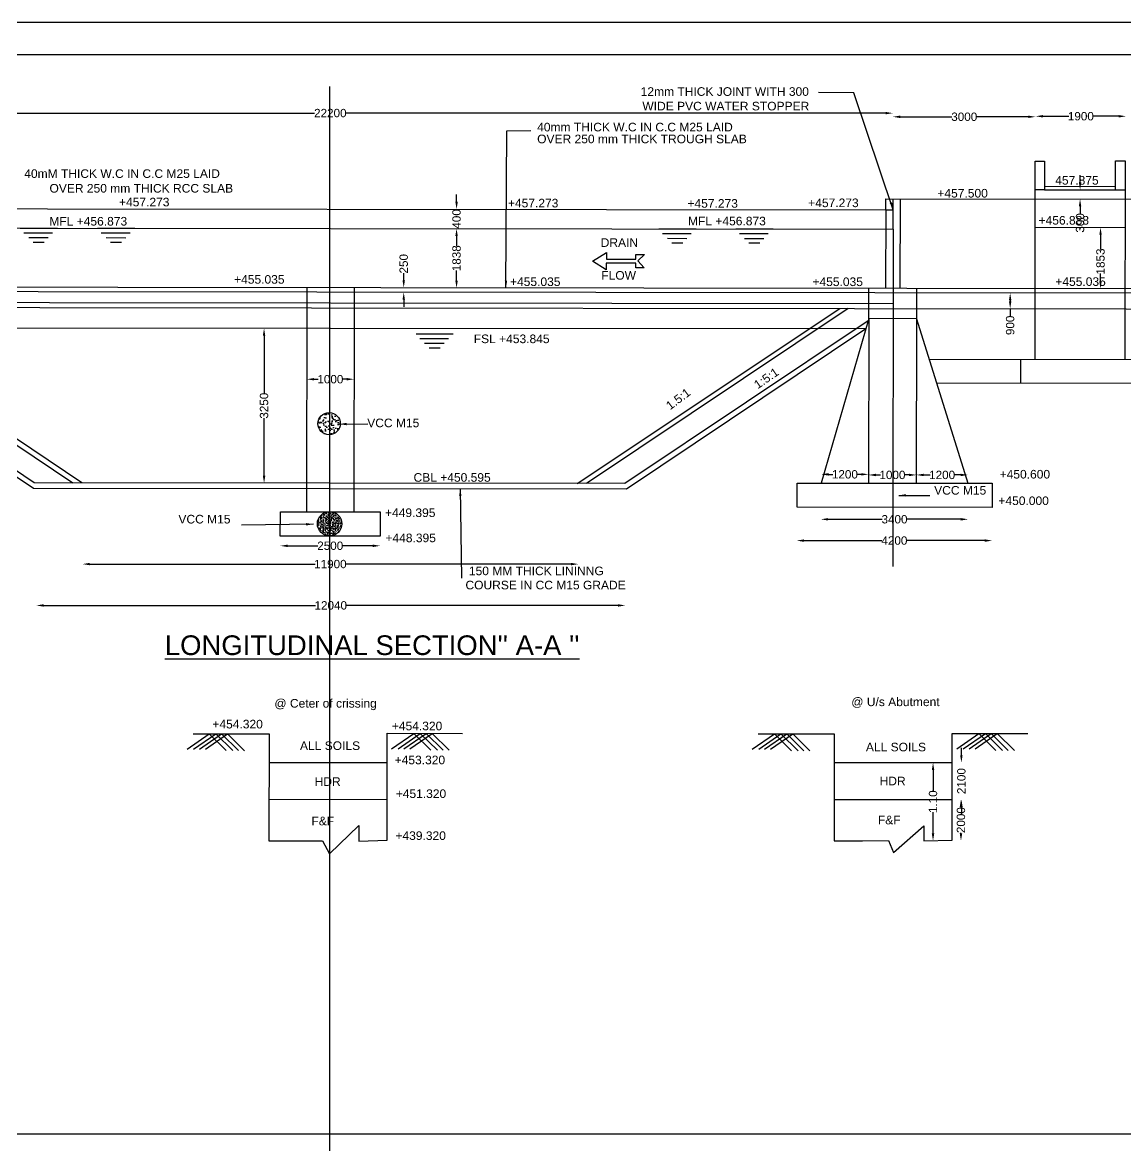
# Model space of a CAD drawing. Header units: millimetres. Extents: x 2131494 to 2227724, y 45602859 to 45663843.
# Drawn here: x 2168997 to 2191437, y 45640999 to 45663843 of the extents above; entities that cross this region are included whole.
import ezdxf

# ---------------------------------------------------------------- set-up
doc = ezdxf.new("R2010")
doc.units = ezdxf.units.MM
doc.header["$MEASUREMENT"] = 0
doc.header["$PDMODE"] = 32
doc.header["$PDSIZE"] = 300
doc.layers.add('DIMENSIONS', color=7, linetype='Continuous')
doc.layers.add('DRAWING', color=2, linetype='Continuous')
doc.styles.get("Standard").update_dxf_attribs({"font": 'arial.ttf', "height": 170})
doc.dimstyles.get("Standard").update_dxf_attribs({"dimtxt": 150, "dimasz": 150, "dimexe": 0.18, "dimexo": 0.0625, "dimgap": 0.09, "dimtad": 0, "dimdec": 0, "dimzin": 0, "dimdsep": 46, "dimtxsty": 'Standard', "dimcen": 0.09, "dimse1": 1, "dimse2": 1, "dimadec": 0, "dimazin": 0, "dimtfac": 1, "dimtdec": 0, "dimtofl": 0, "dimtmove": 0, "dimatfit": 3, "dimfxl": 1, "dimtolj": 1, "dimtzin": 0, "dimarcsym": 0})

# ---------------------------------------------------------------- blocks, each defined once
blk = doc.blocks.new('*D64')
at = {"layer": 'Defpoints', "color": 0, "transparency": 16777216}
for p in [(2174243, 45653397), (2174243, 45653198), (2176273, 45653395)]:
    blk.add_point(p, dxfattribs=at)
at = {"layer": 'DIMENSIONS', "color": 0, "lineweight": -2, "transparency": 16777216}
for p, q in [((2174393, 45653198), (2175003, 45653198)), ((2176123, 45653198), (2175513, 45653198))]:
    blk.add_line(p, q, dxfattribs=at)
at = {"layer": 'DIMENSIONS', "color": 0, "transparency": 16777216}
for points in [[(2174393, 45653223), (2174393, 45653173), (2174243, 45653198)], [(2176123, 45653223), (2176123, 45653173), (2176273, 45653198)]]:
    blk.add_solid(points, dxfattribs=at)
at = {"layer": 'DIMENSIONS', "color": 0, "transparency": 16777216, "insert": (2175258, 45653198), "char_height": 170, "attachment_point": 5}
blk.add_mtext('\\A1;2500', dxfattribs=at)
blk = doc.blocks.new('*D65')
at = {"layer": 'Defpoints', "color": 0, "transparency": 16777216}
for p in [(2170217, 45652826), (2170217, 45652826), (2180306, 45652833)]:
    blk.add_point(p, dxfattribs=at)
at = {"layer": 'DIMENSIONS', "color": 0, "lineweight": -2, "transparency": 16777216}
for p, q in [((2170367, 45652826), (2174950, 45652826)), ((2180156, 45652826), (2175573, 45652826))]:
    blk.add_line(p, q, dxfattribs=at)
at = {"layer": 'DIMENSIONS', "color": 0, "transparency": 16777216}
for points in [[(2170367, 45652851), (2170367, 45652801), (2170217, 45652826)], [(2180156, 45652851), (2180156, 45652801), (2180306, 45652826)]]:
    blk.add_solid(points, dxfattribs=at)
at = {"layer": 'DIMENSIONS', "color": 0, "transparency": 16777216, "insert": (2175261, 45652826), "char_height": 170, "attachment_point": 5}
blk.add_mtext('\\A1;11900', dxfattribs=at)
blk = doc.blocks.new('*D66')
at = {"layer": 'Defpoints', "color": 0, "transparency": 16777216}
for p in [(2169277, 45651988), (2181261, 45651996), (2181261, 45651985)]:
    blk.add_point(p, dxfattribs=at)
at = {"layer": 'DIMENSIONS', "color": 0, "lineweight": -2, "transparency": 16777216}
for p, q in [((2169427, 45651985), (2174957, 45651985)), ((2181111, 45651985), (2175581, 45651985))]:
    blk.add_line(p, q, dxfattribs=at)
at = {"layer": 'DIMENSIONS', "color": 0, "transparency": 16777216}
for points in [[(2169427, 45652010), (2169427, 45651960), (2169277, 45651985)], [(2181111, 45652010), (2181111, 45651960), (2181261, 45651985)]]:
    blk.add_solid(points, dxfattribs=at)
at = {"layer": 'DIMENSIONS', "color": 0, "transparency": 16777216, "insert": (2175269, 45651985), "char_height": 170, "attachment_point": 5}
blk.add_mtext('\\A1;12040', dxfattribs=at)
blk = doc.blocks.new('*D67')
at = {"layer": 'Defpoints', "color": 0, "transparency": 16777216}
for p in [(2174781, 45657623), (2173912, 45654473), (2174777, 45654473)]:
    blk.add_point(p, dxfattribs=at)
at = {"layer": 'DIMENSIONS', "color": 0, "lineweight": -2, "transparency": 16777216}
for p, q in [((2173912, 45657473), (2173912, 45656302)), ((2173912, 45654623), (2173912, 45655794))]:
    blk.add_line(p, q, dxfattribs=at)
at = {"layer": 'DIMENSIONS', "color": 0, "transparency": 16777216}
for points in [[(2173887, 45657473), (2173937, 45657473), (2173912, 45657623)], [(2173887, 45654623), (2173937, 45654623), (2173912, 45654473)]]:
    blk.add_solid(points, dxfattribs=at)
at = {"layer": 'DIMENSIONS', "color": 0, "transparency": 16777216, "insert": (2173912, 45656048), "char_height": 170, "attachment_point": 5, "rotation": 90}
blk.add_mtext('\\A1;3250', dxfattribs=at)
blk = doc.blocks.new('*D68')
at = {"layer": 'Defpoints', "color": 0, "transparency": 16777216}
for p in [(2174780, 45656670), (2175742, 45656669), (2174780, 45656586)]:
    blk.add_point(p, dxfattribs=at)
at = {"layer": 'DIMENSIONS', "color": 0, "lineweight": -2, "transparency": 16777216}
for p, q in [((2174930, 45656586), (2175015, 45656586)), ((2175592, 45656586), (2175506, 45656586))]:
    blk.add_line(p, q, dxfattribs=at)
at = {"layer": 'DIMENSIONS', "color": 0, "transparency": 16777216}
for points in [[(2174930, 45656611), (2174930, 45656561), (2174780, 45656586)], [(2175592, 45656611), (2175592, 45656561), (2175742, 45656586)]]:
    blk.add_solid(points, dxfattribs=at)
at = {"layer": 'DIMENSIONS', "color": 0, "transparency": 16777216, "insert": (2175261, 45656586), "char_height": 170, "attachment_point": 5}
blk.add_mtext('\\A1;1000', dxfattribs=at)
blk = doc.blocks.new('*D69')
at = {"layer": 'Defpoints', "color": 0, "transparency": 16777216}
for p in [(2188232, 45654639), (2187180, 45654471), (2188232, 45654470)]:
    blk.add_point(p, dxfattribs=at)
at = {"layer": 'DIMENSIONS', "color": 0, "lineweight": -2, "transparency": 16777216}
for p, q in [((2187330, 45654639), (2187461, 45654639)), ((2188082, 45654639), (2187952, 45654639))]:
    blk.add_line(p, q, dxfattribs=at)
at = {"layer": 'DIMENSIONS', "color": 0, "transparency": 16777216}
for points in [[(2187330, 45654664), (2187330, 45654614), (2187180, 45654639)], [(2188082, 45654664), (2188082, 45654614), (2188232, 45654639)]]:
    blk.add_solid(points, dxfattribs=at)
at = {"layer": 'DIMENSIONS', "color": 0, "transparency": 16777216, "insert": (2187706, 45654639), "char_height": 170, "attachment_point": 5}
blk.add_mtext('\\A1;1200', dxfattribs=at)
blk = doc.blocks.new('*D70')
at = {"layer": 'Defpoints', "color": 0, "transparency": 16777216}
for p in [(2186210, 45654639), (2186210, 45654472), (2187180, 45654471)]:
    blk.add_point(p, dxfattribs=at)
at = {"layer": 'DIMENSIONS', "color": 0, "lineweight": -2, "transparency": 16777216}
for p, q in [((2186360, 45654639), (2186449, 45654639)), ((2187030, 45654639), (2186941, 45654639))]:
    blk.add_line(p, q, dxfattribs=at)
at = {"layer": 'DIMENSIONS', "color": 0, "transparency": 16777216}
for points in [[(2186360, 45654664), (2186360, 45654614), (2186210, 45654639)], [(2187030, 45654664), (2187030, 45654614), (2187180, 45654639)]]:
    blk.add_solid(points, dxfattribs=at)
at = {"layer": 'DIMENSIONS', "color": 0, "transparency": 16777216, "insert": (2186695, 45654639), "char_height": 170, "attachment_point": 5}
blk.add_mtext('\\A1;1000', dxfattribs=at)
blk = doc.blocks.new('*D71')
at = {"layer": 'Defpoints', "color": 0, "transparency": 16777216}
for p in [(2185247, 45654651), (2185247, 45654472), (2186210, 45654472)]:
    blk.add_point(p, dxfattribs=at)
at = {"layer": 'DIMENSIONS', "color": 0, "lineweight": -2, "transparency": 16777216}
for p, q in [((2185397, 45654651), (2185483, 45654651)), ((2186060, 45654651), (2185974, 45654651))]:
    blk.add_line(p, q, dxfattribs=at)
at = {"layer": 'DIMENSIONS', "color": 0, "transparency": 16777216}
for points in [[(2185397, 45654676), (2185397, 45654626), (2185247, 45654651)], [(2186060, 45654676), (2186060, 45654626), (2186210, 45654651)]]:
    blk.add_solid(points, dxfattribs=at)
at = {"layer": 'DIMENSIONS', "color": 0, "transparency": 16777216, "insert": (2185728, 45654651), "char_height": 170, "attachment_point": 5}
blk.add_mtext('\\A1;1200', dxfattribs=at)
blk = doc.blocks.new('*D72')
at = {"layer": 'Defpoints', "color": 0, "transparency": 16777216}
for p in [(2185237, 45653737), (2185237, 45653727), (2188236, 45653722)]:
    blk.add_point(p, dxfattribs=at)
at = {"layer": 'DIMENSIONS', "color": 0, "lineweight": -2, "transparency": 16777216}
for p, q in [((2185387, 45653737), (2186483, 45653737)), ((2188086, 45653737), (2186990, 45653737))]:
    blk.add_line(p, q, dxfattribs=at)
at = {"layer": 'DIMENSIONS', "color": 0, "transparency": 16777216}
for points in [[(2185387, 45653762), (2185387, 45653712), (2185237, 45653737)], [(2188086, 45653762), (2188086, 45653712), (2188236, 45653737)]]:
    blk.add_solid(points, dxfattribs=at)
at = {"layer": 'DIMENSIONS', "color": 0, "transparency": 16777216, "insert": (2186737, 45653737), "char_height": 170, "attachment_point": 5}
blk.add_mtext('\\A1;3400', dxfattribs=at)
blk = doc.blocks.new('*D73')
at = {"layer": 'Defpoints', "color": 0, "transparency": 16777216}
for p in [(2184748, 45653304), (2184748, 45653258), (2188722, 45653265)]:
    blk.add_point(p, dxfattribs=at)
at = {"layer": 'DIMENSIONS', "color": 0, "lineweight": -2, "transparency": 16777216}
for p, q in [((2184898, 45653304), (2186478, 45653304)), ((2188572, 45653304), (2186992, 45653304))]:
    blk.add_line(p, q, dxfattribs=at)
at = {"layer": 'DIMENSIONS', "color": 0, "transparency": 16777216}
for points in [[(2184898, 45653329), (2184898, 45653279), (2184748, 45653304)], [(2188572, 45653329), (2188572, 45653279), (2188722, 45653304)]]:
    blk.add_solid(points, dxfattribs=at)
at = {"layer": 'DIMENSIONS', "color": 0, "transparency": 16777216, "insert": (2186735, 45653304), "char_height": 170, "attachment_point": 5}
blk.add_mtext('\\A1;4200', dxfattribs=at)
blk = doc.blocks.new('*D74')
at = {"layer": 'Defpoints', "color": 0, "transparency": 16777216}
for p in [(2189597, 45658340), (2189090, 45658020), (2189597, 45658020)]:
    blk.add_point(p, dxfattribs=at)
at = {"layer": 'DIMENSIONS', "color": 0, "lineweight": -2, "transparency": 16777216}
for p, q in [((2189090, 45658190), (2189090, 45658170)), ((2189090, 45658020), (2189090, 45657870))]:
    blk.add_line(p, q, dxfattribs=at)
at = {"layer": 'DIMENSIONS', "color": 0, "transparency": 16777216}
for points in [[(2189065, 45658190), (2189115, 45658190), (2189090, 45658340)], [(2189065, 45658170), (2189115, 45658170), (2189090, 45658020)]]:
    blk.add_solid(points, dxfattribs=at)
at = {"layer": 'DIMENSIONS', "color": 0, "transparency": 16777216, "insert": (2189090, 45657682), "char_height": 170, "attachment_point": 5, "rotation": 90}
blk.add_mtext('\\A1;900', dxfattribs=at)
blk = doc.blocks.new('*D75')
at = {"layer": 'Defpoints', "color": 0, "transparency": 16777216}
for p in [(2191425, 45659674), (2190928, 45658428), (2191424, 45658428)]:
    blk.add_point(p, dxfattribs=at)
at = {"layer": 'DIMENSIONS', "color": 0, "lineweight": -2, "transparency": 16777216}
for p, q in [((2190928, 45659524), (2190928, 45659227)), ((2190928, 45658578), (2190928, 45658736))]:
    blk.add_line(p, q, dxfattribs=at)
at = {"layer": 'DIMENSIONS', "color": 0, "transparency": 16777216}
for points in [[(2190903, 45659524), (2190953, 45659524), (2190928, 45659674)], [(2190903, 45658578), (2190953, 45658578), (2190928, 45658428)]]:
    blk.add_solid(points, dxfattribs=at)
at = {"layer": 'DIMENSIONS', "color": 0, "transparency": 16777216, "insert": (2190928, 45658981), "char_height": 170, "attachment_point": 5, "rotation": 90}
blk.add_mtext('\\A1;1853', dxfattribs=at)
blk = doc.blocks.new('*D76')
at = {"layer": 'Defpoints', "color": 0, "transparency": 16777216}
for p in [(2190510, 45660439), (2190510, 45660252), (2190512, 45660252)]:
    blk.add_point(p, dxfattribs=at)
at = {"layer": 'DIMENSIONS', "color": 0, "lineweight": -2, "transparency": 16777216}
for p, q in [((2190512, 45660589), (2190512, 45660739)), ((2190512, 45660102), (2190512, 45659952))]:
    blk.add_line(p, q, dxfattribs=at)
at = {"layer": 'DIMENSIONS', "color": 0, "transparency": 16777216}
for points in [[(2190487, 45660589), (2190537, 45660589), (2190512, 45660439)], [(2190487, 45660102), (2190537, 45660102), (2190512, 45660252)]]:
    blk.add_solid(points, dxfattribs=at)
at = {"layer": 'DIMENSIONS', "color": 0, "transparency": 16777216, "insert": (2190512, 45659765), "char_height": 170, "attachment_point": 5, "rotation": 90}
blk.add_mtext('\\A1;300', dxfattribs=at)
blk = doc.blocks.new('*D82')
at = {"layer": 'Defpoints', "color": 0, "transparency": 16777216}
for p in [(2189607, 45661935), (2189607, 45661923), (2191448, 45661923)]:
    blk.add_point(p, dxfattribs=at)
at = {"layer": 'DIMENSIONS', "color": 0, "lineweight": -2, "transparency": 16777216}
for p, q in [((2189757, 45661935), (2190282, 45661935)), ((2191298, 45661935), (2190773, 45661935))]:
    blk.add_line(p, q, dxfattribs=at)
at = {"layer": 'DIMENSIONS', "color": 0, "transparency": 16777216}
for points in [[(2189757, 45661960), (2189757, 45661910), (2189607, 45661935)], [(2191298, 45661960), (2191298, 45661910), (2191448, 45661935)]]:
    blk.add_solid(points, dxfattribs=at)
at = {"layer": 'DIMENSIONS', "color": 0, "transparency": 16777216, "insert": (2190528, 45661935), "char_height": 170, "attachment_point": 5}
blk.add_mtext('\\A1;1900', dxfattribs=at)
blk = doc.blocks.new('*D83')
at = {"layer": 'Defpoints', "color": 0, "transparency": 16777216}
for p in [(2186704, 45661924), (2186704, 45661924), (2189607, 45661935)]:
    blk.add_point(p, dxfattribs=at)
at = {"layer": 'DIMENSIONS', "color": 0, "lineweight": -2, "transparency": 16777216}
for p, q in [((2186854, 45661924), (2187902, 45661924)), ((2189457, 45661924), (2188410, 45661924))]:
    blk.add_line(p, q, dxfattribs=at)
at = {"layer": 'DIMENSIONS', "color": 0, "transparency": 16777216}
for points in [[(2186854, 45661949), (2186854, 45661899), (2186704, 45661924)], [(2189457, 45661949), (2189457, 45661899), (2189607, 45661924)]]:
    blk.add_solid(points, dxfattribs=at)
at = {"layer": 'DIMENSIONS', "color": 0, "transparency": 16777216, "insert": (2188156, 45661924), "char_height": 170, "attachment_point": 5}
blk.add_mtext('\\A1;3000', dxfattribs=at)
blk = doc.blocks.new('*D84')
at = {"layer": 'Defpoints', "color": 0, "transparency": 16777216}
for p in [(2163816, 45662012), (2163816, 45661999), (2186704, 45661924)]:
    blk.add_point(p, dxfattribs=at)
at = {"layer": 'DIMENSIONS', "color": 0, "lineweight": -2, "transparency": 16777216}
for p, q in [((2163966, 45661999), (2174939, 45661999)), ((2186554, 45661999), (2175581, 45661999))]:
    blk.add_line(p, q, dxfattribs=at)
at = {"layer": 'DIMENSIONS', "color": 0, "transparency": 16777216}
for points in [[(2163966, 45662024), (2163966, 45661974), (2163816, 45661999)], [(2186554, 45662024), (2186554, 45661974), (2186704, 45661999)]]:
    blk.add_solid(points, dxfattribs=at)
at = {"layer": 'DIMENSIONS', "color": 0, "transparency": 16777216, "insert": (2175260, 45661999), "char_height": 170, "attachment_point": 5}
blk.add_mtext('\\A1;22200', dxfattribs=at)
blk = doc.blocks.new('*D95')
at = {"layer": 'Defpoints', "color": 0, "transparency": 16777216}
for p in [(2187912, 45648037), (2187337, 45647198), (2188089, 45647198)]:
    blk.add_point(p, dxfattribs=at)
at = {"layer": 'DIMENSIONS', "color": 0, "lineweight": -2, "transparency": 16777216}
for p, q in [((2188089, 45647887), (2188089, 45647873)), ((2188089, 45647348), (2188089, 45647363))]:
    blk.add_line(p, q, dxfattribs=at)
at = {"layer": 'DIMENSIONS', "color": 0, "transparency": 16777216}
for points in [[(2188064, 45647887), (2188114, 45647887), (2188089, 45648037)], [(2188064, 45647348), (2188114, 45647348), (2188089, 45647198)]]:
    blk.add_solid(points, dxfattribs=at)
at = {"layer": 'DIMENSIONS', "color": 0, "transparency": 16777216, "insert": (2188089, 45647618), "char_height": 170, "attachment_point": 5, "rotation": 90}
blk.add_mtext('\\A1;2000', dxfattribs=at)
blk = doc.blocks.new('*D96')
at = {"layer": 'Defpoints', "color": 0, "transparency": 16777216}
for p in [(2187913, 45648788), (2187912, 45648037), (2188098, 45648037)]:
    blk.add_point(p, dxfattribs=at)
at = {"layer": 'DIMENSIONS', "color": 0, "lineweight": -2, "transparency": 16777216}
for p, q in [((2188098, 45648938), (2188098, 45649088)), ((2188098, 45647887), (2188098, 45647737))]:
    blk.add_line(p, q, dxfattribs=at)
at = {"layer": 'DIMENSIONS', "color": 0, "transparency": 16777216}
for points in [[(2188073, 45648938), (2188123, 45648938), (2188098, 45648788)], [(2188073, 45647887), (2188123, 45647887), (2188098, 45648037)]]:
    blk.add_solid(points, dxfattribs=at)
at = {"layer": 'DIMENSIONS', "color": 0, "transparency": 16777216, "insert": (2188098, 45648412), "char_height": 170, "attachment_point": 5, "rotation": 90}
blk.add_mtext('\\A1;2100', dxfattribs=at)
blk = doc.blocks.new('*D97')
at = {"layer": 'Defpoints', "color": 0, "transparency": 16777216}
for p in [(2187521, 45648788), (2187913, 45648788), (2187337, 45647198)]:
    blk.add_point(p, dxfattribs=at)
at = {"layer": 'DIMENSIONS', "color": 0, "lineweight": -2, "transparency": 16777216}
for p, q in [((2187521, 45648638), (2187521, 45648206)), ((2187521, 45647348), (2187521, 45647780))]:
    blk.add_line(p, q, dxfattribs=at)
at = {"layer": 'DIMENSIONS', "color": 0, "transparency": 16777216}
for points in [[(2187496, 45648638), (2187546, 45648638), (2187521, 45648788)], [(2187496, 45647348), (2187546, 45647348), (2187521, 45647198)]]:
    blk.add_solid(points, dxfattribs=at)
at = {"layer": 'DIMENSIONS', "color": 0, "transparency": 16777216, "insert": (2187521, 45647993), "char_height": 170, "attachment_point": 5, "rotation": 90}
blk.add_mtext('\\A1;1.10', dxfattribs=at)
blk = doc.blocks.new('*D196')
at = {"layer": 'Defpoints', "color": 0, "transparency": 16777216}
for p in [(2177898, 45659650), (2177828, 45658444), (2177897, 45658444)]:
    blk.add_point(p, dxfattribs=at)
at = {"layer": 'DIMENSIONS', "color": 0, "lineweight": -2, "transparency": 16777216}
for p, q in [((2177828, 45659500), (2177828, 45659293)), ((2177828, 45658594), (2177828, 45658801))]:
    blk.add_line(p, q, dxfattribs=at)
at = {"layer": 'DIMENSIONS', "color": 0, "transparency": 16777216}
for points in [[(2177803, 45659500), (2177853, 45659500), (2177828, 45659650)], [(2177803, 45658594), (2177853, 45658594), (2177828, 45658444)]]:
    blk.add_solid(points, dxfattribs=at)
at = {"layer": 'DIMENSIONS', "color": 0, "transparency": 16777216, "insert": (2177828, 45659047), "char_height": 170, "attachment_point": 5, "rotation": 90}
blk.add_mtext('\\A1;1838', dxfattribs=at)
blk = doc.blocks.new('*D197')
at = {"layer": 'Defpoints', "color": 0, "transparency": 16777216}
for p in [(2176655, 45658446), (2176753, 45658446), (2176655, 45658356)]:
    blk.add_point(p, dxfattribs=at)
at = {"layer": 'DIMENSIONS', "color": 0, "lineweight": -2, "transparency": 16777216}
for p, q in [((2176753, 45658596), (2176753, 45658746)), ((2176753, 45658206), (2176753, 45658056))]:
    blk.add_line(p, q, dxfattribs=at)
at = {"layer": 'DIMENSIONS', "color": 0, "transparency": 16777216}
for points in [[(2176728, 45658596), (2176778, 45658596), (2176753, 45658446)], [(2176728, 45658206), (2176778, 45658206), (2176753, 45658356)]]:
    blk.add_solid(points, dxfattribs=at)
at = {"layer": 'DIMENSIONS', "color": 0, "transparency": 16777216, "insert": (2176753, 45658935), "char_height": 170, "attachment_point": 5, "rotation": 90}
blk.add_mtext('\\A1;250', dxfattribs=at)
blk = doc.blocks.new('*D198')
at = {"layer": 'Defpoints', "color": 0, "transparency": 16777216}
for p in [(2177828, 45660045), (2177828, 45660045), (2177828, 45659650)]:
    blk.add_point(p, dxfattribs=at)
at = {"layer": 'DIMENSIONS', "color": 0, "lineweight": -2, "transparency": 16777216}
for p, q in [((2177828, 45660195), (2177828, 45660345)), ((2177828, 45659500), (2177828, 45659350))]:
    blk.add_line(p, q, dxfattribs=at)
at = {"layer": 'DIMENSIONS', "color": 0, "transparency": 16777216}
for points in [[(2177803, 45660195), (2177853, 45660195), (2177828, 45660045)], [(2177803, 45659500), (2177853, 45659500), (2177828, 45659650)]]:
    blk.add_solid(points, dxfattribs=at)
at = {"layer": 'DIMENSIONS', "color": 0, "transparency": 16777216, "insert": (2177828, 45659847), "char_height": 170, "attachment_point": 5, "rotation": 90}
blk.add_mtext('\\A1;400', dxfattribs=at)

msp = doc.modelspace()

# ---------------------------------------------------------------- hatches: boundary and pattern name
at = {"layer": 'DIMENSIONS'}
h = msp.add_hatch(dxfattribs=at)
h.set_pattern_fill('AR-CONC', color=0, scale=25)
h.set_pattern_definition([(50, (2175294.42, 45655735.04), (179.315, -15.69), [18.75, -206.25]), (355, (2175294.42, 45655735.04), (-34.69, 188.05), [15, -165]), (100.45, (2175309.36, 45655733.74), (144.63, 172.36), [15.935, -175.286]), (46.184, (2175294.42, 45655785.04), (266.81, -41.38), [28.125, -309.375]), (96.636, (2175316.65, 45655781.6), (233.67, 243.53), [23.9, -262.93]), (351.184, (2175294.42, 45655785.04), (233.67, 243.53), [22.5, -247.5]), (21, (2175319.42, 45655772.54), (149.227, -100.655), [18.75, -206.25]), (326, (2175319.42, 45655772.54), (60.83, 181.29), [15, -165]), (71.45, (2175331.85, 45655764.16), (210.056, 80.63), [15.935, -175.286]), (37.5, (2175294.42, 45655735.044), (3.04, 83.223), [0, -163, 0, -167.5, 0, -165.625]), (7.5, (2175294.42, 45655735.04), (65.767, 98.603), [0, -95.5, 0, -159.25, 0, -63.125]), (327.5, (2175238.67, 45655735.044), (133.456, -5.639), [0, -62.5, 0, -195, 0, -258.75]), (317.5, (2175213.67, 45655735.04), (145.797, 25.026), [0, -81.25, 0, -129.5, 0, -183.75])])
h.paths.add_polyline_path([(2175462.1, 45655682.9, 0.3999827), (2175246.4, 45655909.4), (2175246.4, 45655456.4, 0.3999827)])
h.paths.add_polyline_path([(2175246.4, 45655909.4, 0.4285891), (2175008.6, 45655682.9, 0.4285891), (2175246.4, 45655456.4)])
h = msp.add_hatch(dxfattribs=at)
h.set_pattern_fill('AR-CONC', color=0, scale=10)
h.set_pattern_definition([(50, (0, 0), (71.72601826, -6.2752135), [7.5, -82.5]), (355, (0, 0), (-13.87513336, 75.21921337), [6, -66]), (100.45144446, (5.98, -0.52), (57.85088467, 68.9439991), [6.3740192, -70.1142112]), (46.1842, (0, 20), (106.72413307, -16.55192808), [11.25, -123.75]), (96.6356355, (8.89, 18.62), (93.46619457, 97.41186008), [9.5610342, -105.171376]), (351.184164, (0, 20), (93.4661945, 97.41186003), [9, -99.0000001]), (21, (10, 15), (59.69070521, -40.26188907), [7.5, -82.5]), (326, (10, 15), (24.33153319, 72.5150045), [6, -66]), (71.45144474, (14.974, 11.645), (84.02223767, 32.25311528), [6.374019, -70.1142112]), (37.5, (0, 0), (1.215985532, 33.289385383), [0, -65.2, 0, -67, 0, -66.25]), (7.5, (0, 0), (26.306953744, 39.441171188), [0, -38.2, 0, -63.7, 0, -25.25]), (327.5, (-22.3, 0), (53.382243617, -2.255487173), [0, -25, 0, -78, 0, -103.5]), (317.5, (-32.3, 0), (58.318616934, 10.010498233), [0, -32.5, 0, -51.8, 0, -73.5])])
h.paths.add_polyline_path([(2175246.4, 45653887.5), (2175180.9, 45653887.6, 0.3382979), (2174997.3, 45653647.3, 0.4142136), (2175246.4, 45653398.1)])
h.paths.add_polyline_path([(2175312.4, 45653887.5), (2175246.4, 45653887.5), (2175246.4, 45653398.1, 0.4142136), (2175495.5, 45653647.3, 0.3376481)])

# ---------------------------------------------------------------- linework, layer by layer
msp.add_lwpolyline([(2227717.2, 45663843), (2131494.1, 45663843), (2131494.1, 45603116.5), (2227717.2, 45603116.5)], close=True, dxfattribs=at)
at = {"layer": 'DIMENSIONS', "color": 0}
for points in [[(2175246.4, 45662543.7), (2175246.4, 45605991.5)], [(2189595.8, 45656989), (2189600.5, 45661019.9), (2189787.6, 45661019.7), (2189786.9, 45660440.2), (2191234, 45660438.5), (2191234.7, 45661030.7), (2191426.6, 45661030.4), (2191421.9, 45656989)], [(2189787, 45660510.9), (2191234.1, 45660509.2)], [(2146605.1, 45659794.1), (2151649, 45659788.2), (2155983.2, 45660227.6), (2163817, 45660218.5), (2163816.8, 45660061), (2186558.3, 45660034.5), (2186558.5, 45660257), (2191433.8, 45660251.3), (2197690.5, 45660382.1)], [(2189786.9, 45660440.2), (2189599.8, 45660440.4)], [(2191234, 45660438.5), (2191425.9, 45660438.3)], [(2163816.3, 45659666.2), (2186711.7, 45659639.5), (2186712.4, 45660256.8)], [(2186849, 45660256.6), (2186846.9, 45658433.8)], [(2186558.3, 45660034.5), (2186556.4, 45658434.2)], [(2186558.3, 45660034.5), (2186712.2, 45660034.3)], [(2197688.2, 45658421.2), (2138827.6, 45658489.9), (2140786.9, 45659800.9), (2146605.1, 45659794.1), (2146601.3, 45656519.4)], [(2168952.6, 45659660.3), (2169707.5, 45659659.4)], [(2170526.8, 45659658.4), (2171281.7, 45659657.5)], [(2181945.1, 45659645.1), (2182700, 45659644.2)], [(2183510.5, 45659643.3), (2184265.4, 45659642.4)], [(2186711.7, 45659639.5), (2186703.7, 45652777.4)], [(2189598.9, 45659675.9), (2191425, 45659673.8)], [(2169026.4, 45659566.5), (2169611.1, 45659565.8)], [(2169125.3, 45659467.5), (2169522.3, 45659467.1)], [(2169215.1, 45659376.3), (2169440, 45659376)], [(2170600.7, 45659564.6), (2171185.3, 45659564)], [(2170699.5, 45659465.7), (2171096.6, 45659465.2)], [(2170789.3, 45659374.4), (2171014.2, 45659374.2)], [(2182018.9, 45659551.3), (2182603.6, 45659550.6)], [(2182117.7, 45659452.4), (2182514.8, 45659451.9)], [(2182207.6, 45659361.1), (2182432.5, 45659360.8)], [(2183584.3, 45659549.5), (2184169, 45659548.8)], [(2183683.1, 45659450.5), (2184080.2, 45659450.1)], [(2183773, 45659359.3), (2183997.9, 45659359)], [(2180877.2, 45659165.2), (2180877.2, 45659028.9), (2181474.8, 45659028.9), (2181474.8, 45659120.3), (2181649.1, 45659120.3), (2181514.1, 45658992.4), (2181646.1, 45658853.1), (2181477.6, 45658853.1), (2181477.6, 45658948.9), (2180874.4, 45658948.9), (2180874.4, 45658810.2), (2180590, 45658989.7), (2180877.2, 45659165.2)], [(2174781.8, 45658447.9), (2174776.5, 45653888.1)], [(2175744, 45658446.8), (2175738.7, 45653887)], [(2197688.1, 45658331), (2146603.5, 45658390.6)], [(2187184.9, 45658433.4), (2187184.2, 45657817.4), (2186213.4, 45657818.5), (2186214.2, 45658434.6)], [(2163814.4, 45658049.7), (2196973.5, 45658011), (2197373, 45656499)], [(2163814.5, 45658152.7), (2186709.9, 45658126)], [(2164551.7, 45658151.8), (2170022.3, 45654478.7)], [(2170205.7, 45654478.5), (2164741.8, 45658151.6)], [(2180280.7, 45654466.8), (2185624.1, 45658024.3)], [(2185793.4, 45658024.1), (2180469.3, 45654466.5)], [(2186199.7, 45657770.9), (2181252.2, 45654465.6), (2169234.7, 45654479.6), (2164313.8, 45657807.9)], [(2186213.4, 45657818.5), (2185247.2, 45654473.3)], [(2186213.4, 45657818.5), (2186209.5, 45654472.2)], [(2187184.2, 45657817.4), (2187180.3, 45654471.1)], [(2187184.2, 45657817.4), (2188232.2, 45654469.8)], [(2164364.8, 45657628.4), (2169223.5, 45654370.4), (2181283.3, 45654356.3), (2186155.2, 45657616.8)], [(2164364.8, 45657628.4), (2186155.2, 45657616.8)], [(2177006.1, 45657510.3), (2177761, 45657509.4)], [(2177080, 45657416.5), (2177664.6, 45657415.8)], [(2177178.8, 45657317.5), (2177575.9, 45657317.1)], [(2177268.6, 45657226.3), (2177493.5, 45657226)], [(2187593.4, 45656510.4), (2198005.1, 45656498.3), (2198005.6, 45656976), (2187443.8, 45656988.3)], [(2189301.7, 45656986.1), (2189301.2, 45656508.4)], [(2172345.1, 45649063.1), (2172796.3, 45649375), (2173143.2, 45649031.4)], [(2172467.2, 45649375.4), (2174013.8, 45649373.6), (2174011.2, 45647198.9), (2174588.5, 45647198.2), (2175102.6, 45647200.2), (2175246.4, 45646935.4), (2175837.5, 45647509.8), (2175842.9, 45647193.4)], [(2172479.1, 45649062.9), (2172930.4, 45649374.9), (2173277.3, 45649031.2)], [(2172595.3, 45649062.8), (2173046.6, 45649374.7), (2173393.4, 45649031.1)], [(2172719.1, 45649062.6), (2173170.4, 45649374.6), (2173517.3, 45649030.9)], [(2175842.9, 45647193.4), (2176413.3, 45647210.3), (2176415.8, 45649383.7), (2177949.4, 45649381.9)], [(2176505.3, 45649071.1), (2176956.5, 45649383.1), (2177303.4, 45649039.4)], [(2176639.3, 45649071), (2177090.6, 45649382.9), (2177437.5, 45649039.3)], [(2176755.5, 45649070.8), (2177206.8, 45649382.8), (2177553.6, 45649039.1)], [(2176879.3, 45649070.7), (2177330.6, 45649382.6), (2177677.5, 45649039)], [(2183842.5, 45649061.1), (2184293.8, 45649373.1), (2184640.7, 45649029.4)], [(2183964.7, 45649373.5), (2185511.3, 45649371.7), (2185508.7, 45647197), (2186086, 45647196.3), (2186612.3, 45647201.6), (2186717.3, 45646962.1), (2187330.6, 45647499.2), (2187336.6, 45647198.4)], [(2183976.6, 45649061), (2184427.9, 45649372.9), (2184774.7, 45649029.3)], [(2184092.8, 45649060.8), (2184544.1, 45649372.8), (2184890.9, 45649029.1)], [(2184216.6, 45649060.7), (2184667.9, 45649372.6), (2185014.7, 45649029)], [(2187336.6, 45647198.4), (2187910.8, 45647208.4), (2187913.3, 45649381.7), (2189446.9, 45649380)], [(2188002.7, 45649069.2), (2188454, 45649381.1), (2188800.9, 45649037.5)], [(2188136.8, 45649069), (2188588.1, 45649381), (2188934.9, 45649037.3)], [(2188253, 45649068.9), (2188704.3, 45649380.8), (2189051.1, 45649037.2)], [(2188376.8, 45649068.7), (2188828.1, 45649380.7), (2189174.9, 45649037)], [(2174013.1, 45648792.4), (2176415.1, 45648789.6)], [(2185510.6, 45648790.4), (2187912.6, 45648787.6)], [(2174012.2, 45648041.6), (2176414.3, 45648038.8)], [(2185509.7, 45648039.6), (2187911.8, 45648036.8)]]:
    msp.add_lwpolyline(points, dxfattribs=at)
for points in [[(2184755.7, 45654473.9), (2188722.9, 45654469.3), (2188722.3, 45653977.8), (2184755.1, 45653982.5)], [(2174243.3, 45653888.7), (2176273.6, 45653886.3), (2176273, 45653394.7), (2174242.7, 45653397.1)]]:
    msp.add_lwpolyline(points, close=True, dxfattribs=at)
for centre, radius in [((2175235.3, 45655682.9), 226.8), ((2175246.4, 45653647.3), 249.1)]:
    msp.add_circle(centre, radius, dxfattribs=at)
at = {"layer": 'DRAWING', "color": 0}
msp.add_lwpolyline([(2210813.5, 45641230.7), (2132170.5, 45641230.7), (2132170.5, 45663189.2), (2210813.5, 45663189.2)], close=True, dxfattribs=at)

# ---------------------------------------------------------------- texts
at = {"layer": 'DIMENSIONS', "color": 0}
for s, height, p in [('12mm THICK JOINT WITH 300 ', 175, (2181573.4, 45662350.3)), ('WIDE PVC WATER STOPPER', 175, (2181607.9, 45662054.3)), ('40mm THICK W.C IN C.C M25 LAID', 175, (2179467.8, 45661627.1)), ('OVER 250 mm THICK TROUGH SLAB', 175, (2179467.8, 45661386.2)), ('40mM THICK W.C IN C.C M25 LAID', 175, (2169034, 45660680.9)), ('OVER 250 mm THICK RCC SLAB', 175, (2169547, 45660382.5)), ('457.875', 175, (2190006.7, 45660544.2)), ('+457.273', 175, (2170961.3, 45660102.6)), ('+457.500', 175, (2187609.3, 45660281.8)), ('+457.273', 175, (2178872.9, 45660080.8)), ('+457.273', 175, (2182525, 45660074.9)), ('+457.273', 175, (2184981.8, 45660086.4)), ('MFL +456.873', 175, (2169543.6, 45659712.2)), ('MFL +456.873', 175, (2182536.4, 45659716.6)), ('+456.888', 175, (2189667.9, 45659731.4)), ('DRAIN', 175, (2180760.5, 45659278.1)), ('+455.035', 175, (2173302.4, 45658529.5)), ('FLOW', 175, (2180772.5, 45658611.6)), ('+455.035', 175, (2178915.7, 45658482.3)), ('+455.035', 175, (2185068.4, 45658481.4)), ('+455.035', 175, (2190008.9, 45658484.3)), ('FSL +453.845', 175, (2178177.5, 45657320.4)), ('VCC M15', 175, (2176010.9, 45655610.3)), ('CBL +450.595', 175, (2176952.9, 45654501.1)), ('+450.600', 175, (2188876, 45654566.5)), ('VCC M15', 175, (2187544.1, 45654239)), ('+450.000', 175, (2188850.8, 45654027.4)), ('+449.395', 175, (2176372.3, 45653783.2)), ('VCC M15', 175, (2172169.4, 45653652.2)), ('+448.395', 175, (2176381.2, 45653271.2)), ('150 MM THICK LININNG', 175, (2178079.1, 45652600)), ('COURSE IN CC M15 GRADE', 175, (2178009.1, 45652312.1)), ("%%ULONGITUDINAL SECTION'' A-A ''", 400, (2171893.3, 45650976.1)), ('@ Ceter of crissing', 175, (2174122, 45649907.2)), ('@ U/s Abutment', 175, (2185858.3, 45649937.4)), ('+454.320', 175, (2172860.9, 45649483.6)), ('+454.320', 175, (2176511.4, 45649445.4)), ('ALL SOILS', 175, (2174642.9, 45649045.2)), ('ALL SOILS', 175, (2186155.2, 45649017.3)), ('+453.320', 175, (2176568.7, 45648754.5)), ('HDR', 175, (2174941.5, 45648314.6)), ('HDR', 175, (2186434.3, 45648326.2)), ('+451.320', 175, (2176591.1, 45648068.6)), ('F&F', 175, (2186399.6, 45647533.8)), ('F&F', 175, (2174875.1, 45647513.2)), ('+439.320', 175, (2176584.4, 45647215))]:
    msp.add_text(s, height=height, dxfattribs=at).set_placement(p)
for s, rotation, p in [('1:5:1', 34.53907, (2183953.8, 45656380.1)), ('1.5:1', 36.97337, (2182171.1, 45655952.4))]:
    msp.add_text(s, height=175, rotation=rotation, dxfattribs=at).set_placement(p)

# ---------------------------------------------------------------- dimensions: what is measured, and where the dimension line sits
for base, p1, p2, text, picture, middle in [((2163815.6, 45661998.8), (2186704.5, 45661923.9), (2163815.6, 45662011.9), '22200', '*D84', (2175260, 45661998.8)), ((2186704.5, 45661923.9), (2189607.4, 45661935.3), (2186704.5, 45661923.9), '3000', '*D83', (2188155.9, 45661923.9)), ((2189607.4, 45661935.3), (2191447.9, 45661923.3), (2189607.4, 45661923.3), '1900', '*D82', (2190527.6, 45661935.3)), ((2174779.7, 45656585.5), (2175742, 45656668.7), (2174779.7, 45656669.8), '1000', '*D68', (2175260.8, 45656585.5)), ((2185247.2, 45654650.7), (2186209.5, 45654472.2), (2185247.2, 45654472.2), '1200', '*D71', (2185728.4, 45654650.7)), ((2186209.5, 45654639), (2187180.3, 45654471.1), (2186209.5, 45654472.2), '1000', '*D70', (2186694.9, 45654639)), ((2188232.2, 45654639), (2187180.3, 45654471.1), (2188232.2, 45654469.8), '1200', '*D69', (2187706.3, 45654639)), ((2185237.4, 45653737.2), (2188235.7, 45653722.1), (2185237.4, 45653726.6), '3400', '*D72', (2186736.5, 45653737.2)), ((2174242.7, 45653197.8), (2176273, 45653394.7), (2174242.7, 45653397.1), '2500', '*D64', (2175257.8, 45653197.8)), ((2184747.6, 45653304), (2188722.3, 45653264.6), (2184747.6, 45653258.1), '4200', '*D73', (2186735, 45653304)), ((2170217.2, 45652825.9), (2180305.5, 45652833.4), (2170217.2, 45652825.9), '11900', '*D65', (2175261.4, 45652825.9)), ((2181261.3, 45651984.7), (2169276.7, 45651987.6), (2181261.3, 45651995.7), '12040', '*D66', (2175269, 45651984.7))]:
    dim = msp.add_linear_dim(base=base, p1=p1, p2=p2, text=text, dimstyle='Standard', override={"dimtxt": 175}, dxfattribs=at)
    dim.commit()
    dim.dimension.update_dxf_attribs({"geometry": picture, "text_midpoint": middle})
for base, p1, p2, text, picture, middle in [((2190511.6, 45660252.3), (2190510.5, 45660439.4), (2190510.2, 45660252.3), '300', '*D76', (2190511.6, 45659764.8)), ((2177828.5, 45660044.7), (2177828, 45659649.9), (2177828.5, 45660044.7), '400', '*D198', (2177828.5, 45659847.3)), ((2177828, 45658444.3), (2177898.1, 45659649.8), (2177896.7, 45658444.3), '1838', '*D196', (2177828, 45659047)), ((2176753.4, 45658445.7), (2176654.8, 45658355.6), (2176655, 45658445.7), '250', '*D197', (2176753.4, 45658934.8)), ((2189090.4, 45658019.7), (2189597.3, 45658340.5), (2189597, 45658019.7), '900', '*D74', (2189090.4, 45657682.1)), ((2173912.1, 45654473.2), (2174780.8, 45657622.8), (2174777.2, 45654473.2), '3250', '*D67', (2173912.1, 45656048)), ((2188097.6, 45648036.8), (2187912.6, 45648787.6), (2187911.8, 45648036.8), '2100', '*D96', (2188097.6, 45648412.2)), ((2187520.9, 45648787.6), (2187336.6, 45647198.4), (2187912.6, 45648787.6), '1.10', '*D97', (2187520.9, 45647993)), ((2188089.5, 45647198.4), (2187911.8, 45648036.8), (2187336.6, 45647198.4), '2000', '*D95', (2188089.5, 45647617.6))]:
    dim = msp.add_linear_dim(base=base, p1=p1, p2=p2, angle=90, text=text, dimstyle='Standard', override={"dimtxt": 175}, dxfattribs=at)
    dim.commit()
    dim.dimension.update_dxf_attribs({"geometry": picture, "text_midpoint": middle})
dim = msp.add_linear_dim(base=(2190927.9, 45658428.5), p1=(2191425, 45659673.8), p2=(2191423.6, 45658428.5), angle=90, text='1853', dimstyle='Standard', override={"dimtxt": 175}, dxfattribs=at)
dim.commit()
dim.dimension.update_dxf_attribs({"geometry": '*D75', "text_midpoint": (2190927.9, 45658981.5), "dimtype": 160})

# ---------------------------------------------------------------- leaders
for points in [[(2186712.2, 45660034.3), (2185906.8, 45662409.6), (2185188.6, 45662418.6)], [(2178832.5, 45658443.2), (2178853.4, 45661641.4), (2179336.9, 45661647.4)], [(2175441.6, 45655673.6), (2176023.4, 45655676.9)], [(2177902.3, 45654360.3), (2177927.8, 45652538)], [(2186824.1, 45654223.6), (2187454.9, 45654223.6)], [(2174918, 45653637.8), (2173454.9, 45653617.4)]]:
    msp.add_leader(points, dimstyle='Standard', override={"dimtxt": 175}, dxfattribs=at)

doc.saveas('drawing.dxf')
